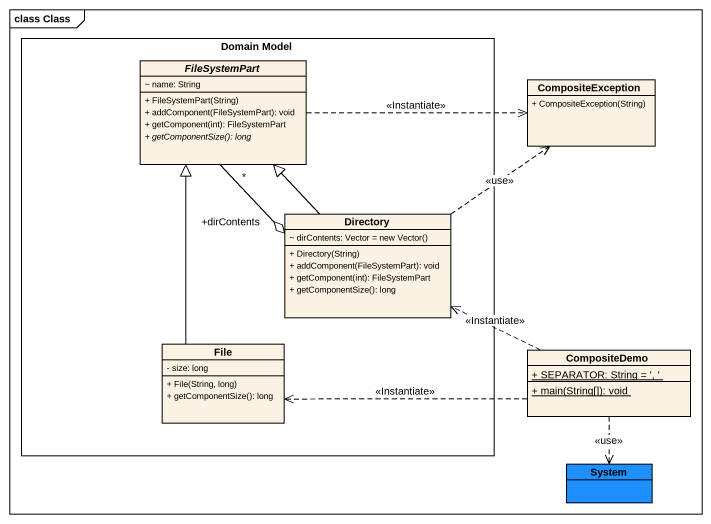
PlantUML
@startuml
mainframe class Class
hide circle
hide empty members
skinparam classAttributeIconSize 0
rectangle "Domain Model" as Domain_Model {
  abstract class FileSystemPart {
    ~ name: String
    + FileSystemPart(String)
    + addComponent(FileSystemPart): void
    + getComponent(int): FileSystemPart
    {abstract} + getComponentSize(): long
  }
  class Directory {
    {field} ~ dirContents: Vector = new Vector()
    + Directory(String)
    + addComponent(FileSystemPart): void
    + getComponent(int): FileSystemPart
    + getComponentSize(): long
  }
  class "File" as File_ {
    - size: long
    + File(String, long)
    + getComponentSize(): long
  }
}
class CompositeException {
  + CompositeException(String)
}
class CompositeDemo {
  {static} + SEPARATOR: String = ', '
  {static} + main(String[]): void
}
class System #1E90FF
FileSystemPart .right.> CompositeException : <<Instantiate>>
FileSystemPart "*" --o "+dirContents" Directory
Directory -up-|> FileSystemPart
Directory .up.> CompositeException : <<use>>
File_ -up-|> FileSystemPart
CompositeDemo .left.> Directory : <<Instantiate>>
CompositeDemo .left.> File_ : <<Instantiate>>
CompositeDemo ..> System : <<use>>
@enduml
